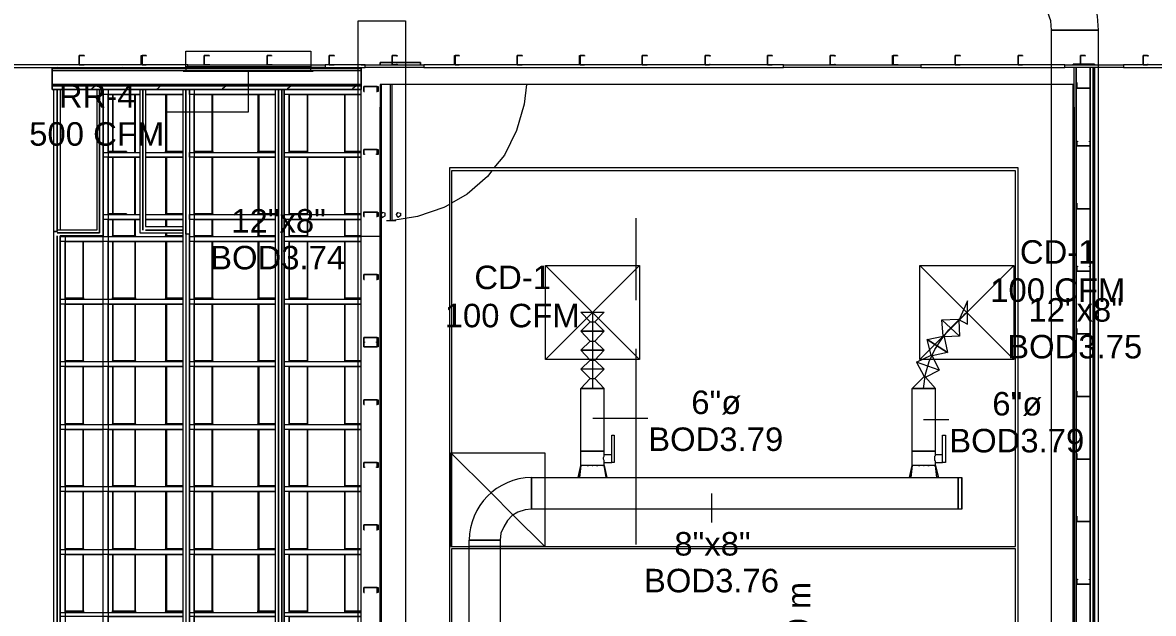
# Model space of a CAD drawing. Header units: metres. Extents: x 98 to 337, y -7 to 53.
# Drawn here: x 140.75 to 148.08, y 20.35 to 24.19 of the extents above; entities that cross this region are included whole.
import ezdxf

# ---------------------------------------------------------------- set-up
doc = ezdxf.new("R2010")
doc.units = ezdxf.units.M
doc.layers.add('HVAC - Ductos', color=5, linetype='Continuous', lineweight=0)
doc.layers.add('PDF_Text', color=7, linetype='Continuous', lineweight=0)
doc.layers.add('PDF_Geometry', color=7, linetype='Continuous', lineweight=0, true_color=0xaaaaaa)
doc.styles.add('PDF Helvetica', font='')
doc.styles.get('PDF Helvetica').set_extended_font_data('Helvetica')

msp = doc.modelspace()

# ---------------------------------------------------------------- linework, layer by layer
at = {"layer": 'HVAC - Ductos', "lineweight": 0}
msp.add_lwpolyline([(147.7183, 24.1365), (147.4159, 24.1365), (147.4113, 24.196), (147.393, 24.251), (147.3655, 24.306), (147.3243, 24.3518), (147.2785, 24.3885), (147.2281, 24.416), (147.1685, 24.4343), (147.109, 24.4389), (147.109, 24.7458, -0.417543)], format="xyb", close=True, dxfattribs=at)
for points in [[(143.2283, 24.196), (143.2283, 18.3773), (142.9213, 18.3773), (142.9213, 24.196)], [(147.7183, 24.1365), (147.7183, 18.5835), (147.4159, 18.5835), (147.4159, 24.1365)], [(141.785, 23.8753), (141.785, 23.8707), (142.6281, 23.8707), (142.6281, 23.8753)], [(144.7448, 22.0014), (144.1354, 22.0014), (144.1354, 22.6108), (144.7448, 22.6108)], [(147.1731, 22.0014), (146.5637, 22.0014), (146.5637, 22.6108), (147.1731, 22.6108)], [(144.3645, 21.8136), (144.3691, 21.8136), (144.3737, 21.8136), (144.3874, 21.8136), (144.4012, 21.8136), (144.4195, 21.8136), (144.4424, 21.8136), (144.4607, 21.8136), (144.4791, 21.8136), (144.4928, 21.8136), (144.5065, 21.8136), (144.5157, 21.8136), (144.5065, 21.8136), (144.4928, 21.8136), (144.4791, 21.8136), (144.4607, 21.8136), (144.4424, 21.8136), (144.4195, 21.8136), (144.4012, 21.8136), (144.3874, 21.8136), (144.3737, 21.8136), (144.3691, 21.8136)], [(144.5157, 21.8136), (144.5111, 21.8136), (144.4928, 21.8136), (144.4699, 21.8136), (144.4424, 21.8136), (144.4103, 21.8136), (144.3874, 21.8136), (144.3691, 21.8136), (144.3645, 21.8136), (144.3691, 21.8136), (144.3874, 21.8136), (144.4103, 21.8136), (144.4424, 21.8136), (144.4699, 21.8136), (144.4928, 21.8136), (144.5111, 21.8136)], [(144.3645, 21.8136), (144.3691, 21.8136), (144.3874, 21.8136), (144.4103, 21.8136), (144.4424, 21.8136), (144.4699, 21.8136), (144.4928, 21.8136), (144.5111, 21.8136), (144.5157, 21.8136), (144.5111, 21.8136), (144.4928, 21.8136), (144.4699, 21.8136), (144.4424, 21.8136), (144.4103, 21.8136), (144.3874, 21.8136), (144.3691, 21.8136)], [(146.5134, 21.8136), (146.5225, 21.8136), (146.5362, 21.8136), (146.55, 21.8136), (146.5683, 21.8136), (146.5866, 21.8136), (146.6095, 21.8136), (146.6279, 21.8136), (146.6417, 21.8136), (146.6554, 21.8136), (146.6599, 21.8136), (146.6645, 21.8136), (146.6599, 21.8136), (146.6554, 21.8136), (146.6417, 21.8136), (146.6279, 21.8136), (146.6095, 21.8136), (146.5866, 21.8136), (146.5683, 21.8136), (146.55, 21.8136), (146.5362, 21.8136), (146.5225, 21.8136)], [(146.6645, 21.8136), (146.6599, 21.8136), (146.6417, 21.8136), (146.6187, 21.8136), (146.5866, 21.8136), (146.5592, 21.8136), (146.5362, 21.8136), (146.5179, 21.8136), (146.5134, 21.8136), (146.5179, 21.8136), (146.5362, 21.8136), (146.5592, 21.8136), (146.5866, 21.8136), (146.6187, 21.8136), (146.6417, 21.8136), (146.6599, 21.8136)], [(146.5134, 21.8136), (146.5179, 21.8136), (146.5362, 21.8136), (146.5592, 21.8136), (146.5866, 21.8136), (146.6187, 21.8136), (146.6417, 21.8136), (146.6599, 21.8136), (146.6645, 21.8136), (146.6599, 21.8136), (146.6417, 21.8136), (146.6187, 21.8136), (146.5866, 21.8136), (146.5592, 21.8136), (146.5362, 21.8136), (146.5179, 21.8136)], [(144.5661, 21.5112), (144.5799, 21.5112), (144.5799, 21.3325), (144.5661, 21.3325)], [(146.7103, 21.5112), (146.7287, 21.5112), (146.7287, 21.3325), (146.7103, 21.3325)], [(144.4745, 21.3142), (144.4699, 21.3142), (144.4653, 21.3142), (144.4699, 21.3142)], [(144.0438, 21.2363), (146.8111, 21.2363), (146.8111, 21.0301), (144.0438, 21.0301)], [(143.8422, 20.8285), (143.8422, 19.8893), (143.6406, 19.8893), (143.6406, 20.8285)]]:
    msp.add_lwpolyline(points, close=True, dxfattribs=at)
for points in [[(142.6281, 23.8753), (142.6143, 23.8753), (142.6143, 23.8983), (141.8034, 23.8983), (141.8034, 23.999), (142.6143, 23.999), (142.6143, 23.8983), (141.8034, 23.8983), (141.8034, 23.8753), (141.7896, 23.8753)], [(144.7448, 22.6108), (144.1354, 22.0014)], [(144.1354, 22.6108), (144.7448, 22.0014)], [(147.1731, 22.6108), (146.5637, 22.0014)], [(146.5637, 22.6108), (147.1731, 22.0014)], [(146.8111, 22.2626), (146.8707, 22.2305), (146.8707, 22.3817), (146.8157, 22.2534), (146.8203, 22.1526), (146.7057, 22.258), (146.8111, 22.2626), (146.8157, 22.2534)], [(144.4241, 22.2443), (144.3645, 22.3084), (144.5157, 22.3084), (144.4561, 22.2443), (144.5157, 22.1847), (144.3645, 22.1847), (144.4241, 22.2443), (144.4561, 22.2443)], [(144.4424, 21.8136), (144.4424, 21.9098), (144.4424, 22.0014), (144.4424, 22.0839), (144.4424, 22.1572), (144.4424, 22.2167), (144.4424, 22.2671), (144.4424, 22.2947), (144.4424, 22.3084)], [(146.5866, 21.8136), (146.6004, 21.9052), (146.6233, 21.9877), (146.6599, 22.0656), (146.7057, 22.1343), (146.7516, 22.1939), (146.7974, 22.2397), (146.8341, 22.2763), (146.857, 22.2992), (146.8707, 22.3084)], [(146.7149, 22.1526), (146.7057, 22.258), (146.8203, 22.1526), (146.7195, 22.148), (146.7424, 22.0472), (146.6095, 22.1297), (146.7149, 22.1526), (146.7195, 22.148)], [(144.4241, 22.1205), (144.3645, 22.1847), (144.5157, 22.1847), (144.4561, 22.1205), (144.5157, 22.061), (144.3645, 22.061), (144.4241, 22.1205), (144.4561, 22.1205)], [(146.6371, 22.0289), (146.6095, 22.1297), (146.7424, 22.0472), (146.6417, 22.0243), (146.6875, 21.9327), (146.5408, 21.9831), (146.6371, 22.0289), (146.6417, 22.0243)], [(144.4241, 21.9968), (144.3645, 22.061), (144.5157, 22.061), (144.4561, 21.9968), (144.5157, 21.9373), (144.3645, 21.9373), (144.4241, 21.9968), (144.4561, 21.9968)], [(144.5157, 21.3142), (144.5157, 21.3325), (144.5661, 21.3325), (144.5661, 21.3371), (144.5661, 21.3416), (144.5661, 21.3462), (144.5661, 21.3508), (144.5661, 21.36), (144.5661, 21.3646), (144.5661, 21.3737), (144.5661, 21.3783), (144.5661, 21.3829), (144.5157, 21.3829), (144.5157, 21.4058), (144.5065, 21.4058), (144.4928, 21.4058), (144.4791, 21.4058), (144.4607, 21.4058), (144.4424, 21.4058), (144.4195, 21.4058), (144.4012, 21.4058), (144.3874, 21.4058), (144.3737, 21.4058), (144.3691, 21.4058), (144.3645, 21.4058), (144.3645, 21.8136), (144.5157, 21.8136), (144.4561, 21.8777), (144.5157, 21.9373), (144.3645, 21.9373), (144.4241, 21.8777)], [(146.6737, 21.2363), (146.6645, 21.3142), (146.6645, 21.3325), (146.7103, 21.3325), (146.7103, 21.3371), (146.7103, 21.3416), (146.7103, 21.3462), (146.7103, 21.3508), (146.7103, 21.36), (146.7103, 21.3646), (146.7103, 21.3737), (146.7103, 21.3783), (146.7103, 21.3829), (146.6645, 21.3829), (146.6645, 21.4058), (146.6599, 21.4058), (146.6554, 21.4058), (146.6417, 21.4058), (146.6279, 21.4058), (146.6095, 21.4058), (146.5866, 21.4058), (146.5683, 21.4058), (146.55, 21.4058), (146.5362, 21.4058), (146.5225, 21.4058), (146.5134, 21.4058), (146.5134, 21.8136), (146.6645, 21.8136), (146.6004, 21.8869), (146.6875, 21.9327), (146.5408, 21.9831), (146.5912, 21.8914)], [(144.5295, 21.2363), (144.5157, 21.3142), (144.5111, 21.3142), (144.5065, 21.3142), (144.4928, 21.3142), (144.4791, 21.3142), (144.4607, 21.3142), (144.4424, 21.3142), (144.4195, 21.3142), (144.4012, 21.3142), (144.3874, 21.3142), (144.3737, 21.3142), (144.3691, 21.3142), (144.3645, 21.3142), (144.3645, 21.4058), (144.3691, 21.4058), (144.3737, 21.4058), (144.3874, 21.4058), (144.4012, 21.4058), (144.4195, 21.4058), (144.4424, 21.4058), (144.4607, 21.4058), (144.4791, 21.4058), (144.4928, 21.4058), (144.5065, 21.4058), (144.5157, 21.4058), (144.5157, 21.8136), (144.3645, 21.8136), (144.4241, 21.8777), (144.4561, 21.8777)], [(146.6554, 21.3142), (146.6599, 21.3142), (146.6645, 21.3142), (146.6599, 21.3142), (146.6554, 21.3142), (146.6417, 21.3142), (146.6279, 21.3142), (146.6095, 21.3142), (146.5866, 21.3142), (146.5683, 21.3142), (146.55, 21.3142), (146.5362, 21.3142), (146.5225, 21.3142), (146.5179, 21.3142), (146.5134, 21.3142), (146.5134, 21.4058), (146.5225, 21.4058), (146.5362, 21.4058), (146.55, 21.4058), (146.5683, 21.4058), (146.5866, 21.4058), (146.6095, 21.4058), (146.6279, 21.4058), (146.6417, 21.4058), (146.6554, 21.4058), (146.6599, 21.4058), (146.6645, 21.4058), (146.6645, 21.8136), (146.5134, 21.8136), (146.5912, 21.8914), (146.6004, 21.8869)], [(144.4424, 21.6211), (144.7998, 21.6211)], [(146.5866, 21.612), (146.7516, 21.612)], [(143.7827, 21.1355), (143.5215, 21.3966), (143.5215, 20.7873), (143.6406, 20.7873)], [(143.5215, 21.3966), (144.1308, 21.3966), (144.1308, 21.2363)], [(144.5157, 21.3325), (144.5157, 21.3371), (144.5157, 21.3416), (144.5157, 21.3462), (144.5111, 21.3554), (144.5111, 21.3646), (144.5157, 21.3737), (144.5157, 21.3783), (144.5157, 21.3829)], [(146.6645, 21.3325), (146.6645, 21.3371), (146.6645, 21.3416), (146.6599, 21.3462), (146.6599, 21.3554), (146.6599, 21.3646), (146.6599, 21.3737), (146.6645, 21.3783), (146.6645, 21.3829)], [(144.3645, 21.3142), (144.3462, 21.2363), (144.3645, 21.3142), (144.3554, 21.2363), (144.3645, 21.2363)], [(144.4057, 21.3142), (144.4103, 21.3142), (144.4149, 21.3142), (144.4103, 21.3142)], [(144.4379, 21.3142), (144.4424, 21.3142)], [(144.5065, 21.3142), (144.5111, 21.3142)], [(144.5341, 21.2363), (144.5157, 21.3142), (144.5341, 21.2363)], [(146.495, 21.2363), (146.5134, 21.3142), (146.495, 21.2363), (146.4996, 21.2363), (146.5042, 21.2363), (146.5134, 21.2363)], [(146.5134, 21.3142), (146.5042, 21.2363)], [(146.5546, 21.3142), (146.5592, 21.3142), (146.5637, 21.3142), (146.5592, 21.3142)], [(146.5866, 21.3142), (146.5912, 21.3142)], [(146.6187, 21.3142), (146.6141, 21.3142), (146.6187, 21.3142), (146.6233, 21.3142)], [(146.6829, 21.2363), (146.6645, 21.3142), (146.6829, 21.2363)], [(144.0438, 21.2363), (144.0438, 21.0301)], [(144.3508, 21.2363), (144.3462, 21.2363), (144.3508, 21.2363)], [(144.3508, 21.2363), (144.3462, 21.2363), (144.3508, 21.2363)], [(144.3691, 21.2363), (144.3874, 21.2363), (144.392, 21.2363), (144.3966, 21.2363), (144.4057, 21.2363), (144.4195, 21.2363), (144.4241, 21.2363), (144.4287, 21.2363), (144.4516, 21.2363), (144.4561, 21.2363), (144.4607, 21.2363), (144.4745, 21.2363), (144.4837, 21.2363), (144.4883, 21.2363), (144.4928, 21.2363), (144.5111, 21.2363)], [(144.5157, 21.2363), (144.5249, 21.2363), (144.5295, 21.2363), (144.5341, 21.2363)], [(146.5179, 21.2363), (146.5362, 21.2363)], [(146.5408, 21.2363), (146.5454, 21.2363), (146.5546, 21.2363), (146.5683, 21.2363), (146.5729, 21.2363), (146.5775, 21.2363), (146.6004, 21.2363), (146.605, 21.2363), (146.6095, 21.2363), (146.6233, 21.2363), (146.6325, 21.2363), (146.6371, 21.2363), (146.6417, 21.2363), (146.6599, 21.2363), (146.6737, 21.2363), (146.6783, 21.2363), (146.6829, 21.2363)], [(146.8341, 21.0301), (146.8111, 21.0301), (146.8111, 21.2363), (146.8341, 21.2363)], [(146.8341, 21.2363), (146.8341, 21.0301), (146.8341, 21.2363)], [(143.9247, 20.9935), (143.7827, 21.1355)], [(144.0438, 21.0301), (144.0026, 21.0255), (143.9567, 21.0118), (143.9201, 20.9889), (143.8881, 20.9568), (143.8651, 20.9156), (143.8468, 20.8743), (143.8422, 20.8285)], [(144.1308, 21.0301), (144.1308, 20.7873), (143.8422, 20.7873)], [(144.1308, 20.7873), (143.9247, 20.9935)], [(143.8422, 20.8285), (143.6406, 20.8285)], [(143.8422, 20.7873), (143.6406, 20.7873)]]:
    msp.add_lwpolyline(points, dxfattribs=at)
msp.add_arc((144.0515, 20.8255), 0.4109, 91.06591, 179.58241, dxfattribs=at)
at = {"layer": 'PDF_Geometry', "lineweight": 0}
for points in [[(139.5079, 23.912), (139.5079, 23.8937), (141.8171, 23.8937), (141.808, 23.8891)], [(142.7059, 23.8937), (141.8171, 23.8937), (141.8171, 23.912), (142.7059, 23.912), (142.7059, 23.8937), (142.9671, 23.8937), (142.9671, 23.912), (143.3474, 23.912), (143.3474, 23.8937), (145.6795, 23.8937), (145.6795, 23.912), (146.5683, 23.912), (146.5683, 23.8937), (147.503, 23.8937), (147.503, 23.912), (147.8833, 23.912), (147.8833, 23.8937), (148.3094, 23.8937)], [(142.9396, 23.912), (143.0634, 23.912), (143.0634, 23.9074)], [(142.9396, 16.6087), (142.9396, 23.8937), (142.9396, 23.8891), (140.9374, 23.8891), (140.9374, 23.8937), (140.9374, 23.7516), (142.9396, 23.7516), (142.9396, 23.8937)], [(140.9741, 23.8937), (140.9603, 23.8891)], [(141.3956, 23.8937), (141.3864, 23.8891)], [(142.2432, 23.8937), (142.2295, 23.8891)], [(142.6647, 23.8937), (142.6555, 23.8891)], [(143.3474, 23.8937), (142.9671, 23.8937)], [(146.5683, 23.8937), (145.6795, 23.8937)], [(147.8833, 23.8937), (147.503, 23.8937)], [(147.5626, 20.2512), (147.5626, 23.7837), (147.5626, 23.8937)], [(147.5763, 16.4805), (147.5763, 23.8937), (147.5763, 20.2375)], [(147.6679, 16.4805), (147.6679, 23.8937), (147.6679, 16.4805)], [(147.6862, 16.4805), (147.6862, 23.8937), (147.6862, 16.4805), (147.6862, 23.8937), (147.6862, 16.4805), (147.6862, 23.8937), (147.6862, 16.4805)], [(141.2169, 23.7745), (141.194, 23.7562), (141.1894, 23.7516)], [(141.6384, 23.7745), (141.6201, 23.7562), (141.6109, 23.7516)], [(142.0645, 23.7745), (142.0416, 23.7562), (142.037, 23.7516)], [(142.486, 23.7745), (142.4631, 23.7562), (142.4586, 23.7516)], [(142.8892, 23.7562), (142.8801, 23.7516)], [(142.9076, 23.7745), (142.8846, 23.7562)], [(147.5626, 20.2512), (147.5626, 23.7837), (143.0634, 23.7837), (143.0634, 20.2512), (143.0634, 23.6371)], [(143.0725, 20.2512), (143.0725, 23.7837)], [(143.1274, 23.7837), (143.1274, 22.8994)], [(143.1412, 22.8994), (143.1412, 23.7837)], [(143.5444, 23.7837), (143.5123, 23.7837)], [(144.0117, 23.7837), (143.998, 23.6554), (143.9476, 23.4859), (143.8697, 23.3255), (143.801, 23.2431)], [(143.9521, 23.7837), (143.9247, 23.7837)], [(144.3645, 23.7837), (144.3325, 23.7837)], [(144.7723, 23.7837), (144.7448, 23.7837)], [(145.1846, 23.7837), (145.1526, 23.7837)], [(145.5924, 23.7837), (145.5649, 23.7837)], [(146.0048, 23.7837), (146.0002, 23.7837), (145.9727, 23.7837)], [(146.4126, 23.7837), (146.3805, 23.7837)], [(146.8249, 23.7837), (146.8203, 23.7837), (146.7928, 23.7837)], [(147.2327, 23.7837), (147.2006, 23.7837)], [(141.2261, 23.7516), (141.2261, 22.8399), (140.9695, 22.8399), (140.9695, 23.7516), (140.9695, 22.8307), (140.9466, 22.8307), (140.9466, 23.7516)], [(141.2994, 23.3439), (141.2994, 23.7196), (141.5056, 23.7196), (141.2673, 23.7196), (141.2673, 23.7516), (141.2673, 22.8032), (141.2444, 22.8032), (140.9878, 22.8032), (140.9878, 14.4645), (144.2821, 14.4645), (144.2821, 14.744), (144.305, 14.744), (145.235, 14.744), (145.235, 14.7257), (144.305, 14.7257), (144.305, 14.4462), (140.9695, 14.4462), (140.9878, 14.4462), (144.305, 14.4462), (144.305, 14.4645), (144.305, 14.7257), (144.3233, 14.7257), (145.2717, 14.7257)], [(140.9878, 23.7516), (140.9878, 22.8399)], [(141.2994, 23.7516), (141.2994, 15.303), (141.2994, 15.4633), (141.785, 15.4633), (140.9878, 15.4633), (140.9878, 15.4909), (141.785, 15.4909)], [(141.2994, 15.303), (141.643, 15.303), (141.2994, 15.303), (141.2673, 15.303), (141.2673, 23.7516), (141.5056, 23.7516), (141.5056, 22.8215), (141.5239, 22.8215), (141.785, 22.8215), (141.785, 22.8399), (141.5422, 22.8399), (141.785, 22.8399)], [(141.3268, 23.7196), (141.3268, 23.3485), (141.3268, 23.3439)], [(141.3314, 23.3439), (141.3314, 23.3485), (141.3314, 23.7196)], [(141.4734, 23.3439), (141.4734, 23.7196)], [(141.478, 23.3439), (141.478, 23.7196)], [(145.235, 15.2846), (145.235, 15.2663), (141.785, 15.2663), (141.785, 15.2846), (141.785, 23.7516), (141.5422, 23.7516), (141.5422, 22.8627), (141.785, 22.8627)], [(141.6705, 23.7196), (141.6705, 23.3439), (141.6705, 23.3485), (141.6751, 23.3485), (141.6751, 23.3439)], [(141.6797, 23.3439), (141.6797, 23.3485), (141.6797, 23.7196), (141.6751, 23.7196)], [(141.8584, 23.3439), (141.8584, 23.7196), (142.3852, 23.7196), (141.8263, 23.7196), (141.8263, 23.7516), (141.8263, 15.303), (141.8263, 22.8124), (141.8034, 22.8124), (141.8034, 23.7516), (141.8034, 15.2846), (145.235, 15.2846), (145.235, 15.303), (145.203, 15.303), (145.203, 15.8665)], [(142.3852, 15.8848), (142.3852, 23.7516), (141.8263, 23.7516), (141.8263, 22.8124), (141.8034, 22.8124), (141.8034, 15.303)], [(141.8584, 23.7516), (141.8584, 15.303)], [(141.9775, 23.3439), (141.9775, 23.3485), (141.9775, 23.3439), (141.9775, 23.7196), (141.9729, 23.7196), (141.9729, 23.3485), (141.9729, 23.3439)], [(142.2707, 23.7196), (142.2707, 23.3439)], [(142.2799, 23.3439), (142.2799, 23.3485), (142.2799, 23.7196), (142.2753, 23.7196)], [(142.4036, 15.9032), (142.4036, 23.7516), (142.4036, 15.8848)], [(142.4265, 15.9169), (142.4265, 23.7516), (142.4265, 15.9032)], [(142.4723, 23.7196), (142.4723, 23.3439), (142.4723, 23.7196), (142.935, 23.7196), (142.4402, 23.7196), (142.4402, 23.7516), (142.4402, 15.9169), (142.4723, 15.9169), (142.4723, 16.43), (142.4723, 15.949), (142.8617, 15.949), (142.4402, 15.949), (142.4402, 15.9169), (142.4402, 23.7516), (142.935, 23.7516)], [(142.5914, 23.7196), (142.5914, 23.3439), (142.5914, 23.3485), (142.4723, 23.3485), (142.5914, 23.3485), (142.5914, 23.3439), (142.5914, 23.7196), (142.5868, 23.7196)], [(141.2994, 22.9407), (141.2994, 23.3118), (141.5056, 23.3118), (141.2673, 23.3118), (141.2673, 23.3439), (141.5056, 23.3439)], [(141.2994, 23.3485), (141.4139, 23.3485), (141.2994, 23.3485)], [(141.5422, 23.3439), (141.785, 23.3439)], [(141.785, 23.3485), (141.6751, 23.3485), (141.785, 23.3485)], [(141.8584, 22.9407), (141.8584, 23.3118), (142.3852, 23.3118), (141.8263, 23.3118), (141.8263, 23.3439), (142.3852, 23.3439)], [(141.8584, 23.3485), (141.9775, 23.3485), (141.8584, 23.3485)], [(142.4723, 23.3118), (142.4723, 22.9407), (142.4723, 23.3118), (142.935, 23.3118), (142.4402, 23.3118), (142.4402, 23.3439), (142.935, 23.3439)], [(142.935, 23.3485), (142.8388, 23.3485), (142.935, 23.3485)], [(141.3268, 23.3118), (141.3268, 22.9452), (141.3268, 22.9407)], [(141.3314, 22.9407), (141.3314, 22.9452), (141.3314, 23.3118)], [(141.4734, 22.9407), (141.4734, 23.3118)], [(141.478, 22.9407), (141.478, 23.3118)], [(141.6705, 23.3118), (141.6705, 22.9407), (141.6751, 22.9452), (141.6751, 22.9407)], [(141.6797, 22.9407), (141.6797, 22.9452), (141.6797, 23.3118), (141.6751, 23.3118)], [(141.9775, 22.9407), (141.9775, 23.3118), (141.9729, 23.3118), (141.9729, 22.9452), (141.9729, 22.9407)], [(142.2707, 23.3118), (142.2707, 22.9407)], [(142.2799, 22.9407), (142.2799, 22.9452), (142.2799, 23.3118), (142.2753, 23.3118)], [(142.5914, 23.3118), (142.5914, 22.9407), (142.5914, 22.9452), (142.4723, 22.9452), (142.5914, 22.9452), (142.5914, 22.9407), (142.5914, 23.3118), (142.5868, 23.3118)], [(147.2006, 20.2512), (147.2006, 23.2247), (147.2006, 23.2431), (143.5261, 23.2431), (143.5123, 23.2431), (143.5123, 20.2512)], [(143.7872, 23.2247), (143.7597, 23.1881), (143.6269, 23.0736), (143.5261, 23.014)], [(143.5123, 23.0048), (143.4757, 22.9865), (143.3061, 22.9269), (143.132, 22.8994)], [(141.2994, 22.7987), (141.2994, 22.9086), (141.5056, 22.9086), (141.2673, 22.9086), (141.2673, 22.9407), (141.5056, 22.9407)], [(141.2994, 22.9452), (141.4139, 22.9452), (141.2994, 22.9452)], [(141.3268, 22.9086), (141.3268, 22.7987)], [(141.3314, 22.7987), (141.3314, 22.8032), (141.3314, 22.9086)], [(141.4734, 22.7987), (141.4734, 22.8032), (141.4734, 22.9086)], [(141.478, 22.7987), (141.478, 22.9086)], [(141.5422, 22.9407), (141.785, 22.9407)], [(141.6705, 22.9086), (141.6705, 22.8627)], [(141.785, 22.9452), (141.6751, 22.9452), (141.785, 22.9452)], [(141.6797, 22.8627), (141.6797, 22.9086), (141.6751, 22.9086)], [(141.8584, 22.7987), (141.8584, 22.9086), (142.3852, 22.9086), (141.8263, 22.9086), (141.8263, 22.9407), (142.3852, 22.9407)], [(141.8584, 22.9452), (141.9775, 22.9452), (141.8584, 22.9452)], [(141.9775, 22.7987), (141.9775, 22.9086), (141.9729, 22.9086), (141.9729, 22.8032), (141.9729, 22.7987)], [(142.2707, 22.9086), (142.2707, 22.7987)], [(142.2799, 22.7987), (142.2799, 22.8032), (142.2799, 22.9086), (142.2753, 22.9086)], [(142.4723, 22.9086), (142.4723, 22.7987), (142.4723, 22.9086), (142.935, 22.9086), (142.4402, 22.9086), (142.4402, 22.9407), (142.935, 22.9407)], [(142.5914, 22.9086), (142.5914, 22.7987), (142.5914, 22.9086), (142.5868, 22.9086)], [(142.935, 22.9452), (142.8388, 22.9452), (142.935, 22.9452)], [(143.1641, 22.8994), (143.1046, 22.8994)], [(144.3233, 14.4645), (145.235, 14.4645), (145.235, 14.4462), (144.3233, 14.4462), (144.3233, 14.4279), (140.9466, 14.4279), (140.9466, 14.4462), (140.9466, 22.8307), (140.9695, 22.8307), (140.9695, 22.8399)], [(141.0199, 22.8032), (141.0199, 14.4691), (140.9878, 14.4691), (140.9878, 22.8032)], [(141.139, 22.8032), (141.139, 22.7987), (141.139, 22.8032), (141.0199, 22.8032), (141.0199, 22.7987)], [(141.6705, 22.8215), (141.6705, 22.7987), (141.6705, 22.8032), (141.6751, 22.8032), (141.6751, 22.7987)], [(141.785, 22.8032), (141.6751, 22.8032), (141.785, 22.8032)], [(141.6797, 22.7987), (141.6797, 22.8032), (141.6797, 22.8215)], [(141.8584, 22.8032), (141.9775, 22.8032), (141.8584, 22.8032)], [(142.3852, 22.8032), (142.2753, 22.8032), (142.3852, 22.8032)], [(142.935, 22.8032), (142.8388, 22.8032), (142.935, 22.8032)], [(141.2994, 22.3909), (141.2994, 22.7665), (141.785, 22.7665), (140.9878, 22.7665), (140.9878, 22.7987), (141.785, 22.7987)], [(141.0199, 22.3909), (141.0199, 22.7665), (141.2673, 22.7665)], [(141.139, 22.3909), (141.139, 22.3954), (141.139, 22.3909), (141.139, 22.7665), (141.1344, 22.7665), (141.1344, 22.4)], [(141.3314, 22.4), (141.3314, 22.7665), (141.3268, 22.7665), (141.3268, 22.3909), (141.3268, 22.3954), (141.3268, 22.3909)], [(141.478, 22.3909), (141.478, 22.3954), (141.478, 22.3909), (141.478, 22.7665), (141.4734, 22.7665), (141.4734, 22.4)], [(141.6705, 22.7665), (141.6705, 22.3909), (141.6705, 22.3954), (141.6751, 22.3954), (141.6751, 22.4), (141.785, 22.4)], [(141.6797, 22.4), (141.6797, 22.7665), (141.6751, 22.7665)], [(141.8584, 22.3909), (141.8584, 22.7665), (142.3852, 22.7665), (141.8263, 22.7665), (141.8263, 22.7987), (142.3852, 22.7987)], [(141.9775, 22.3909), (141.9775, 22.3954), (141.9775, 22.3909), (141.9775, 22.7665), (141.9729, 22.7665), (141.9729, 22.4)], [(142.2707, 22.7665), (142.2707, 22.3909)], [(142.2799, 22.4), (142.2799, 22.7665), (142.2753, 22.7665)], [(142.4723, 22.7665), (142.4723, 22.3909), (142.4723, 22.7665), (142.935, 22.7665), (142.4402, 22.7665), (142.4402, 22.7987), (142.935, 22.7987)], [(142.4723, 22.4), (142.5914, 22.4), (142.5914, 22.3954), (142.5914, 22.3909), (142.5914, 22.7665), (142.5868, 22.7665)], [(142.5914, 22.7665), (142.5914, 22.3909), (142.5914, 22.3954), (142.4723, 22.3954)], [(144.7219, 22.707), (144.7219, 22.3863)], [(141.2994, 21.9877), (141.2994, 22.3588), (141.785, 22.3588), (140.9878, 22.3588), (140.9878, 22.3909), (141.785, 22.3909)], [(141.0199, 22.4), (141.139, 22.4), (141.139, 22.3954), (141.0199, 22.3954)], [(141.1344, 22.3909), (141.1344, 22.3954)], [(141.3314, 22.3909), (141.3314, 22.3954)], [(141.4734, 22.3909), (141.4734, 22.3954)], [(141.785, 22.3954), (141.6751, 22.3954), (141.6751, 22.3909)], [(141.6797, 22.3909), (141.6797, 22.3954)], [(141.8584, 21.9877), (141.8584, 22.3588), (142.3852, 22.3588), (141.8263, 22.3588), (141.8263, 22.3909), (142.3852, 22.3909)], [(141.8584, 22.4), (141.9775, 22.4), (141.9775, 22.3954), (141.8584, 22.3954)], [(141.9729, 22.3909), (141.9729, 22.3954)], [(142.3852, 22.3954), (142.2753, 22.3954), (142.2707, 22.3954), (142.2753, 22.4), (142.3852, 22.4)], [(142.2799, 22.3909), (142.2799, 22.3954)], [(142.4723, 22.3588), (142.4723, 21.9877), (142.4723, 22.3588), (142.935, 22.3588), (142.4402, 22.3588), (142.4402, 22.3909), (142.935, 22.3909)], [(142.935, 22.3954), (142.8388, 22.3954), (142.8343, 22.3954), (142.8388, 22.4), (142.935, 22.4)], [(141.0199, 21.9877), (141.0199, 22.3588), (141.2673, 22.3588)], [(141.139, 21.9877), (141.139, 21.9922), (141.139, 21.9877), (141.139, 22.3588), (141.1344, 22.3588), (141.1344, 21.9922), (141.1344, 21.9877)], [(141.3314, 21.9877), (141.3314, 21.9922), (141.3314, 22.3588), (141.3268, 22.3588), (141.3268, 21.9877), (141.3268, 21.9922), (141.478, 21.9922), (141.478, 21.9877), (141.478, 21.9922), (141.3268, 21.9922), (141.3268, 21.9877)], [(141.478, 21.9877), (141.478, 22.3588), (141.4734, 22.3588), (141.4734, 21.9922), (141.4734, 21.9877)], [(141.6705, 22.3588), (141.6705, 21.9877), (141.6705, 21.9922), (141.6751, 21.9922), (141.6751, 21.9877)], [(141.6797, 21.9877), (141.6797, 21.9922), (141.6797, 22.3588), (141.6751, 22.3588)], [(141.9775, 21.9877), (141.9775, 21.9922), (141.9775, 21.9877), (141.9775, 22.3588), (141.9729, 22.3588), (141.9729, 21.9922), (141.9729, 21.9877)], [(142.2707, 22.3588), (142.2707, 21.9877)], [(142.2799, 21.9877), (142.2799, 21.9922), (142.2799, 22.3588), (142.2753, 22.3588)], [(142.5914, 22.3588), (142.5914, 21.9877), (142.5914, 21.9922), (142.4723, 21.9922), (142.5914, 21.9922), (142.5914, 21.9877), (142.5914, 22.3588), (142.5868, 22.3588)], [(144.7219, 22.0702), (144.7219, 20.801)], [(141.2994, 21.5799), (141.2994, 21.9556), (141.785, 21.9556), (140.9878, 21.9556), (140.9878, 21.9877), (141.785, 21.9877)], [(141.0199, 21.9922), (141.139, 21.9922), (141.0199, 21.9922)], [(141.0199, 21.5799), (141.0199, 21.9556), (141.2673, 21.9556)], [(141.139, 21.5799), (141.139, 21.5845), (141.139, 21.5799), (141.139, 21.9556), (141.1344, 21.9556), (141.1344, 21.5845), (141.1344, 21.5799)], [(141.3314, 21.5799), (141.3314, 21.5845), (141.3314, 21.9556), (141.3268, 21.9556), (141.3268, 21.5799), (141.3268, 21.5845), (141.478, 21.5845), (141.478, 21.5799), (141.478, 21.5845), (141.3268, 21.5845), (141.3268, 21.5799)], [(141.478, 21.5799), (141.478, 21.9556), (141.4734, 21.9556), (141.4734, 21.5845), (141.4734, 21.5799)], [(141.6705, 21.9556), (141.6705, 21.5799), (141.6705, 21.5845), (141.6751, 21.5845), (141.6751, 21.5799)], [(141.785, 21.9922), (141.6751, 21.9922), (141.785, 21.9922)], [(141.6797, 21.5799), (141.6797, 21.5845), (141.6797, 21.9556), (141.6751, 21.9556)], [(141.8584, 21.5799), (141.8584, 21.9556), (142.3852, 21.9556), (141.8263, 21.9556), (141.8263, 21.9877), (142.3852, 21.9877)], [(141.8584, 21.9922), (141.9775, 21.9922), (141.8584, 21.9922)], [(141.9775, 21.5799), (141.9775, 21.5845), (141.9775, 21.5799), (141.9775, 21.9556), (141.9729, 21.9556), (141.9729, 21.5845), (141.9729, 21.5799)], [(142.2707, 21.9556), (142.2707, 21.5799)], [(142.3852, 21.9922), (142.2753, 21.9922), (142.3852, 21.9922)], [(142.2799, 21.5799), (142.2799, 21.5845), (142.2799, 21.9556), (142.2753, 21.9556)], [(142.4723, 21.9556), (142.4723, 21.5799), (142.4723, 21.9556), (142.935, 21.9556), (142.4402, 21.9556), (142.4402, 21.9877), (142.935, 21.9877)], [(142.5914, 21.9556), (142.5914, 21.5799), (142.5914, 21.5845), (142.4723, 21.5845), (142.5914, 21.5845), (142.5914, 21.5799), (142.5914, 21.9556), (142.5868, 21.9556)], [(142.935, 21.9922), (142.8388, 21.9922), (142.935, 21.9922)], [(141.2994, 21.1767), (141.2994, 21.5478), (141.785, 21.5478), (140.9878, 21.5478), (140.9878, 21.5799), (141.785, 21.5799)], [(141.0199, 21.5845), (141.139, 21.5845), (141.0199, 21.5845)], [(141.785, 21.5845), (141.6751, 21.5845), (141.785, 21.5845)], [(141.8584, 21.1767), (141.8584, 21.5478), (142.3852, 21.5478), (141.8263, 21.5478), (141.8263, 21.5799), (142.3852, 21.5799)], [(141.8584, 21.5845), (141.9775, 21.5845), (141.8584, 21.5845)], [(142.3852, 21.5845), (142.2753, 21.5845), (142.3852, 21.5845)], [(142.4723, 21.5478), (142.4723, 21.1767), (142.4723, 21.5478), (142.935, 21.5478), (142.4402, 21.5478), (142.4402, 21.5799), (142.935, 21.5799)], [(142.935, 21.5845), (142.8388, 21.5845), (142.935, 21.5845)], [(141.0199, 21.1767), (141.0199, 21.5478), (141.2673, 21.5478)], [(141.139, 21.1767), (141.139, 21.5478), (141.1344, 21.5478), (141.1344, 21.1813), (141.1344, 21.1767)], [(141.3314, 21.1767), (141.3314, 21.1813), (141.3314, 21.5478), (141.3268, 21.5478), (141.3268, 21.1767), (141.3268, 21.1813), (141.3268, 21.1767)], [(141.478, 21.1767), (141.478, 21.1813), (141.3268, 21.1813), (141.478, 21.1813), (141.478, 21.1767), (141.478, 21.5478), (141.4734, 21.5478), (141.4734, 21.1813), (141.4734, 21.1767)], [(141.6705, 21.5478), (141.6705, 21.1767), (141.6751, 21.1813), (141.6751, 21.1767)], [(141.6797, 21.1767), (141.6797, 21.1813), (141.6797, 21.5478), (141.6751, 21.5478)], [(141.9775, 21.1767), (141.9775, 21.5478), (141.9729, 21.5478), (141.9729, 21.1813), (141.9729, 21.1767)], [(142.2707, 21.5478), (142.2707, 21.1767)], [(142.2799, 21.1767), (142.2799, 21.1813), (142.2799, 21.5478), (142.2753, 21.5478)], [(142.5914, 21.5478), (142.5914, 21.1767), (142.5914, 21.1813), (142.4723, 21.1813), (142.5914, 21.1813), (142.5914, 21.1767), (142.5914, 21.5478), (142.5868, 21.5478)], [(141.2994, 20.769), (141.2994, 21.1447), (141.785, 21.1447), (140.9878, 21.1447), (140.9878, 21.1767), (141.785, 21.1767)], [(141.0199, 21.1813), (141.139, 21.1813), (141.0199, 21.1813)], [(141.0199, 20.769), (141.0199, 21.1447), (141.2673, 21.1447)], [(141.139, 20.769), (141.139, 20.7735), (141.139, 20.769), (141.139, 21.1447), (141.1344, 21.1447), (141.1344, 20.7735), (141.1344, 20.769)], [(141.3314, 20.769), (141.3314, 20.7735), (141.3314, 21.1447), (141.3268, 21.1447), (141.3268, 20.769), (141.3268, 20.7735), (141.478, 20.7735), (141.478, 20.769), (141.478, 20.7735), (141.3268, 20.7735), (141.3268, 20.769)], [(141.478, 20.769), (141.478, 21.1447), (141.4734, 21.1447), (141.4734, 20.7735), (141.4734, 20.769)], [(141.6705, 21.1447), (141.6705, 20.769), (141.6705, 20.7735), (141.6751, 20.7735), (141.6751, 20.769)], [(141.785, 21.1813), (141.6751, 21.1813), (141.785, 21.1813)], [(141.6797, 20.769), (141.6797, 20.7735), (141.6797, 21.1447), (141.6751, 21.1447)], [(141.8584, 20.769), (141.8584, 21.1447), (142.3852, 21.1447), (141.8263, 21.1447), (141.8263, 21.1767), (142.3852, 21.1767)], [(141.8584, 21.1813), (141.9775, 21.1813), (141.8584, 21.1813)], [(141.9775, 20.769), (141.9775, 20.7735), (141.9775, 20.769), (141.9775, 21.1447), (141.9729, 21.1447), (141.9729, 20.7735), (141.9729, 20.769)], [(142.2707, 21.1447), (142.2707, 20.769)], [(142.3852, 21.1813), (142.2753, 21.1813), (142.3852, 21.1813)], [(142.2799, 20.769), (142.2799, 20.7735), (142.2799, 21.1447), (142.2753, 21.1447)], [(142.4723, 21.1447), (142.4723, 20.769), (142.4723, 21.1447), (142.935, 21.1447), (142.4402, 21.1447), (142.4402, 21.1767), (142.935, 21.1767)], [(142.5914, 21.1447), (142.5914, 20.769), (142.5914, 20.7735), (142.4723, 20.7735), (142.5914, 20.7735), (142.5914, 20.769), (142.5914, 21.1447), (142.5868, 21.1447)], [(142.935, 21.1813), (142.8388, 21.1813), (142.935, 21.1813)], [(141.2994, 20.3612), (141.2994, 20.7369), (141.785, 20.7369), (140.9878, 20.7369), (140.9878, 20.769), (141.785, 20.769)], [(141.0199, 20.7735), (141.139, 20.7735), (141.0199, 20.7735)], [(141.785, 20.7735), (141.6751, 20.7735), (141.785, 20.7735)], [(141.8584, 20.3612), (141.8584, 20.7369), (142.3852, 20.7369), (141.8263, 20.7369), (141.8263, 20.769), (142.3852, 20.769)], [(141.8584, 20.7735), (141.9775, 20.7735), (141.8584, 20.7735)], [(142.3852, 20.7735), (142.2753, 20.7735), (142.3852, 20.7735)], [(142.4723, 20.7369), (142.4723, 20.3612), (142.4723, 20.7369), (142.935, 20.7369), (142.4402, 20.7369), (142.4402, 20.769), (142.935, 20.769)], [(142.935, 20.7735), (142.8388, 20.7735), (142.935, 20.7735)], [(147.1823, 20.2512), (147.1823, 20.7735), (143.5261, 20.7735), (143.5261, 20.2512)], [(141.0199, 20.3612), (141.0199, 20.7369), (141.2673, 20.7369)], [(141.139, 20.3612), (141.139, 20.3658), (141.139, 20.3612), (141.139, 20.7369), (141.1344, 20.7369), (141.1344, 20.3703)], [(141.3314, 20.3703), (141.3314, 20.7369), (141.3268, 20.7369), (141.3268, 20.3612), (141.3268, 20.3658), (141.3268, 20.3612)], [(141.478, 20.3612), (141.478, 20.3658), (141.478, 20.3612), (141.478, 20.7369), (141.4734, 20.7369), (141.4734, 20.3703)], [(141.6705, 20.7369), (141.6705, 20.3612), (141.6705, 20.3658), (141.6751, 20.3658), (141.6751, 20.3703), (141.785, 20.3703)], [(141.6797, 20.3703), (141.6797, 20.7369), (141.6751, 20.7369)], [(141.9775, 20.3612), (141.9775, 20.3658), (141.9775, 20.3612), (141.9775, 20.7369), (141.9729, 20.7369), (141.9729, 20.3703)], [(142.2707, 20.7369), (142.2707, 20.3612)], [(142.2799, 20.3703), (142.2799, 20.7369), (142.2753, 20.7369)], [(142.4723, 20.3703), (142.5914, 20.3703), (142.5914, 20.3658), (142.5914, 20.3612), (142.5914, 20.7369), (142.5868, 20.7369)], [(142.5914, 20.7369), (142.5914, 20.3612), (142.5914, 20.3658), (142.4723, 20.3658)], [(141.2994, 19.958), (141.2994, 20.3337), (141.785, 20.3337), (140.9878, 20.3337), (140.9878, 20.3612), (141.785, 20.3612)], [(141.0199, 20.3703), (141.139, 20.3703), (141.139, 20.3658), (141.0199, 20.3658)], [(141.1344, 20.3612), (141.1344, 20.3658)], [(141.3314, 20.3612), (141.3314, 20.3658)], [(141.4734, 20.3612), (141.4734, 20.3658)], [(141.785, 20.3658), (141.6751, 20.3658), (141.6751, 20.3612)], [(141.6797, 20.3612), (141.6797, 20.3658)], [(141.8584, 19.958), (141.8584, 20.3337), (142.3852, 20.3337), (141.8263, 20.3337), (141.8263, 20.3612), (142.3852, 20.3612)], [(141.8584, 20.3703), (141.9775, 20.3703), (141.9775, 20.3658), (141.8584, 20.3658)], [(141.9729, 20.3612), (141.9729, 20.3658)], [(142.3852, 20.3658), (142.2753, 20.3658), (142.2707, 20.3658), (142.2707, 20.3703), (142.2753, 20.3703), (142.3852, 20.3703)], [(142.2799, 20.3612), (142.2799, 20.3658)], [(142.4723, 20.3337), (142.4723, 19.958), (142.4723, 20.3337), (142.935, 20.3337), (142.4402, 20.3337), (142.4402, 20.3612), (142.935, 20.3612)], [(142.935, 20.3658), (142.8388, 20.3658), (142.8343, 20.3658), (142.8343, 20.3703), (142.8388, 20.3703), (142.935, 20.3703)]]:
    msp.add_lwpolyline(points, dxfattribs=at)
for points in [[(141.8171, 23.912), (139.5079, 23.912), (139.5079, 23.8937), (141.8171, 23.8937)], [(141.1115, 23.912), (141.1115, 23.9715), (141.1436, 23.9715), (141.1436, 23.9669), (141.1436, 23.9715), (141.1115, 23.9715), (141.1115, 23.912), (141.1436, 23.912)], [(141.1436, 23.9165), (141.1436, 23.912)], [(141.5193, 23.912), (141.5147, 23.912), (141.5147, 23.9715), (141.5193, 23.9715), (141.5468, 23.9715), (141.5468, 23.9669), (141.5468, 23.9715), (141.5193, 23.9715), (141.5193, 23.912), (141.5468, 23.912)], [(141.5468, 23.9165), (141.5468, 23.912)], [(141.9225, 23.912), (141.9225, 23.9715), (141.9546, 23.9715), (141.9546, 23.9669), (141.9546, 23.9715), (141.9225, 23.9715), (141.9225, 23.912), (141.9546, 23.912)], [(141.9546, 23.9165), (141.9546, 23.912)], [(142.3303, 23.912), (142.3303, 23.9715), (142.3578, 23.9715), (142.3578, 23.9669), (142.3578, 23.9715), (142.3303, 23.9715), (142.3303, 23.912), (142.3578, 23.912)], [(142.3578, 23.9165), (142.3578, 23.912)], [(142.9671, 23.912), (142.7059, 23.912), (142.7059, 23.8937), (142.9671, 23.8937)], [(142.738, 23.912), (142.7335, 23.912), (142.7335, 23.9715), (142.738, 23.9715), (142.7655, 23.9715), (142.7655, 23.9669), (142.7655, 23.9715), (142.738, 23.9715), (142.7335, 23.9715), (142.7335, 23.912), (142.738, 23.912), (142.7655, 23.912)], [(142.7655, 23.9165), (142.7655, 23.912)], [(143.0634, 23.912), (143.0634, 23.9257), (143.1412, 23.9257), (143.3245, 23.9257), (143.3245, 23.912), (143.3245, 23.9257), (143.1412, 23.9257), (143.0634, 23.9257)], [(143.1412, 23.912), (143.1412, 23.9715), (143.1733, 23.9715), (143.1733, 23.9669), (143.1687, 23.9669), (143.1687, 23.9715), (143.1412, 23.9715), (143.1412, 23.912), (143.1687, 23.912), (143.1687, 23.9165), (143.1733, 23.9165), (143.1733, 23.912)], [(145.6795, 23.912), (143.3474, 23.912), (143.3474, 23.8937), (145.6795, 23.8937)], [(143.549, 23.912), (143.5444, 23.912), (143.5444, 23.9715), (143.549, 23.9715), (143.5765, 23.9715), (143.5765, 23.9669), (143.5765, 23.9715), (143.549, 23.9715), (143.549, 23.912), (143.5765, 23.912)], [(143.5765, 23.9165), (143.5765, 23.912)], [(143.9521, 23.912), (143.9521, 23.9715), (143.9843, 23.9715), (143.9843, 23.9669), (143.9843, 23.9715), (143.9521, 23.9715), (143.9521, 23.912), (143.9843, 23.912)], [(143.9843, 23.9165), (143.9843, 23.912)], [(144.3599, 23.912), (144.3554, 23.912), (144.3554, 23.9715), (144.3599, 23.9715), (144.3874, 23.9715), (144.3874, 23.9669), (144.3874, 23.9715), (144.3599, 23.9715), (144.3599, 23.912), (144.3874, 23.912)], [(144.3874, 23.9165), (144.3874, 23.912)], [(144.7632, 23.912), (144.7632, 23.9715), (144.7952, 23.9715), (144.7952, 23.9669), (144.7952, 23.9715), (144.7632, 23.9715), (144.7632, 23.912), (144.7952, 23.912)], [(144.7952, 23.9165), (144.7952, 23.912)], [(145.1709, 23.912), (145.1709, 23.9715), (145.203, 23.9715), (145.203, 23.9669), (145.1984, 23.9669), (145.1984, 23.9715), (145.1709, 23.9715), (145.1709, 23.912), (145.1984, 23.912), (145.1984, 23.9165), (145.203, 23.9165), (145.203, 23.912)], [(145.5787, 23.912), (145.5741, 23.912), (145.5741, 23.9715), (145.5787, 23.9715), (145.6061, 23.9715), (145.6061, 23.9669), (145.6061, 23.9715), (145.5787, 23.9715), (145.5741, 23.9715), (145.5741, 23.912), (145.5787, 23.912), (145.6061, 23.912)], [(145.6061, 23.9165), (145.6061, 23.912)], [(145.9819, 23.912), (145.9819, 23.9715), (146.0139, 23.9715), (146.0139, 23.9669), (146.0094, 23.9669), (146.0094, 23.9715), (145.9819, 23.9715), (145.9819, 23.912), (146.0094, 23.912), (146.0094, 23.9165), (146.0139, 23.9165), (146.0139, 23.912)], [(146.3896, 23.912), (146.385, 23.912), (146.385, 23.9715), (146.3896, 23.9715), (146.4171, 23.9715), (146.4171, 23.9669), (146.4171, 23.9715), (146.3896, 23.9715), (146.3896, 23.912), (146.4171, 23.912)], [(146.4171, 23.9165), (146.4171, 23.912)], [(147.503, 23.912), (146.5683, 23.912), (146.5683, 23.8937), (147.503, 23.8937)], [(146.7928, 23.912), (146.7928, 23.9715), (146.8249, 23.9715), (146.8249, 23.9669), (146.8249, 23.9715), (146.7928, 23.9715), (146.7928, 23.912), (146.8249, 23.912)], [(146.8249, 23.9165), (146.8249, 23.912)], [(147.2006, 23.912), (147.2006, 23.9715), (147.2281, 23.9715), (147.2281, 23.9669), (147.2281, 23.9715), (147.2006, 23.9715), (147.2006, 23.912), (147.2281, 23.912)], [(147.2281, 23.9165), (147.2281, 23.912)], [(147.558, 23.912), (147.558, 23.9165), (147.6038, 23.9165), (147.6954, 23.9165), (147.6954, 23.912), (147.6954, 23.9165), (147.6038, 23.9165), (147.558, 23.9165)], [(147.6084, 23.912), (147.6038, 23.912), (147.6038, 23.9715), (147.6084, 23.9715), (147.6358, 23.9715), (147.6358, 23.9669), (147.6358, 23.9715), (147.6084, 23.9715), (147.6038, 23.9715), (147.6038, 23.912), (147.6084, 23.912), (147.6358, 23.912)], [(147.6358, 23.9165), (147.6358, 23.912)], [(148.3094, 23.912), (147.8833, 23.912), (147.8833, 23.8937), (148.3094, 23.8937)], [(148.0116, 23.912), (148.0116, 23.9715), (148.0436, 23.9715), (148.0436, 23.9669), (148.039, 23.9669), (148.039, 23.9715), (148.0116, 23.9715), (148.0116, 23.912), (148.039, 23.912), (148.039, 23.9165), (148.0436, 23.9165), (148.0436, 23.912)], [(142.9396, 23.8753), (140.9374, 23.8753), (140.9374, 23.8891), (142.9396, 23.8891)], [(142.9396, 23.7837), (140.9374, 23.7837), (140.9374, 23.8753), (142.9396, 23.8753)], [(147.6954, 16.4759), (147.5626, 16.4759), (147.6954, 16.4759), (147.6954, 23.8937)], [(142.9396, 23.7745), (140.9374, 23.7745), (140.9374, 23.7837), (142.9396, 23.7837)], [(142.9396, 23.7745), (142.9396, 23.7516), (140.9374, 23.7516), (140.9374, 23.7745)], [(143.0404, 23.7379), (143.045, 23.7379), (143.045, 23.7654), (143.045, 23.77), (142.958, 23.77), (142.958, 23.7654), (142.958, 23.7379), (142.9625, 23.7379), (142.958, 23.7379), (142.958, 23.7654), (142.958, 23.77), (143.045, 23.77), (143.0496, 23.77), (143.0496, 23.7654), (143.0496, 23.7379)], [(147.558, 23.7837), (147.558, 20.2512)], [(147.5854, 23.7929), (147.5809, 23.7929), (147.5809, 23.7654), (147.5809, 23.7608), (147.6679, 23.7608), (147.6679, 23.7654), (147.6679, 23.7929), (147.6634, 23.7929), (147.6679, 23.7929), (147.6679, 23.7654), (147.6679, 23.7608), (147.5809, 23.7608), (147.5763, 23.7608), (147.5763, 23.7654), (147.5763, 23.7929)], [(141.2444, 22.8215), (141.2444, 23.7516), (141.2444, 22.8399), (141.2444, 22.8215), (140.9695, 22.8215)], [(141.5239, 22.8399), (141.5239, 23.7516)], [(141.785, 23.7196), (141.5422, 23.7196)], [(142.8343, 23.7196), (142.8343, 23.3439)], [(147.5626, 20.2787), (147.5626, 23.6371)], [(147.5854, 23.4171), (147.5854, 23.4125), (147.5809, 23.4125), (147.5809, 23.3851), (147.6679, 23.3851), (147.6679, 23.4125), (147.6634, 23.4125), (147.6634, 23.4171), (147.6679, 23.4171), (147.6679, 23.3851), (147.5809, 23.3851), (147.5809, 23.4171)], [(141.4139, 23.3485), (141.4185, 23.3485)], [(141.4185, 23.3439), (141.4185, 23.3485)], [(142.2753, 23.3485), (142.2707, 23.3485), (142.2707, 23.3439), (142.2707, 23.3485), (142.2753, 23.3485), (142.3852, 23.3485)], [(142.8343, 23.3439), (142.8343, 23.3485)], [(142.8388, 23.3485), (142.8343, 23.3485)], [(143.0404, 23.3301), (143.0404, 23.3347), (143.045, 23.3347), (143.045, 23.3622), (142.958, 23.3622), (142.958, 23.3347), (142.9625, 23.3347), (142.9625, 23.3301), (142.958, 23.3301), (142.958, 23.3622), (143.045, 23.3622), (143.0496, 23.3622), (143.0496, 23.3301)], [(141.785, 23.3118), (141.5422, 23.3118)], [(142.8343, 23.3118), (142.8343, 22.9407)], [(147.1823, 20.7873), (147.1823, 23.2247), (143.5261, 23.2247), (143.5261, 20.7873)], [(143.0404, 22.9269), (143.045, 22.9269), (143.045, 22.9544), (142.958, 22.9544), (142.958, 22.9269), (142.9625, 22.9269), (142.958, 22.9269), (142.958, 22.9544), (142.958, 22.959), (143.045, 22.959), (143.0496, 22.9544), (143.0496, 22.9269)], [(143.0679, 22.9407), (143.0771, 22.9223), (143.0954, 22.9315), (143.0954, 22.9498), (143.0771, 22.9544)], [(143.1687, 22.9407), (143.1779, 22.9544), (143.1962, 22.9498), (143.1962, 22.9315), (143.1779, 22.9223)], [(147.5809, 22.9819), (147.5809, 22.9773), (147.6679, 22.9773), (147.6679, 22.9819), (147.6679, 23.0094), (147.6634, 23.0094), (147.6679, 23.0094), (147.6679, 22.9819), (147.6679, 22.9773), (147.5809, 22.9773), (147.5809, 22.9819), (147.5809, 23.0094)], [(147.5854, 23.0094), (147.5809, 23.0094)], [(141.4139, 22.9452), (141.4185, 22.9452), (141.4185, 22.9407), (141.4185, 22.9452)], [(141.785, 22.9086), (141.5422, 22.9086)], [(141.9775, 22.9452), (141.9775, 22.9407)], [(142.2753, 22.9452), (142.2753, 22.9407), (142.2707, 22.9407), (142.2707, 22.9452), (142.2753, 22.9452), (142.3852, 22.9452)], [(142.8388, 22.9452), (142.8343, 22.9407), (142.8343, 22.9452)], [(142.8343, 22.9086), (142.8343, 22.7987)], [(140.9695, 22.8032), (140.9695, 14.4462)], [(141.3268, 22.8032), (141.3268, 22.7987), (141.3268, 22.8032), (141.478, 22.8032)], [(141.478, 22.7987), (141.478, 22.8032)], [(141.9775, 22.7987), (141.9775, 22.8032)], [(142.2707, 22.7987), (142.2707, 22.8032)], [(142.2753, 22.8032), (142.2707, 22.8032)], [(142.5914, 22.8032), (142.5914, 22.7987), (142.5914, 22.8032), (142.4723, 22.8032)], [(142.8343, 22.7987), (142.8343, 22.8032)], [(142.8388, 22.8032), (142.8343, 22.8032)], [(142.8343, 22.7665), (142.8343, 22.3909)], [(147.5854, 22.6062), (147.5854, 22.6016), (147.5809, 22.6016), (147.5809, 22.5741), (147.6679, 22.5741), (147.6679, 22.6016), (147.6634, 22.6016), (147.6634, 22.6062), (147.6679, 22.6062), (147.6679, 22.5741), (147.5809, 22.5741), (147.5809, 22.6062)], [(143.0404, 22.5192), (143.045, 22.5192), (143.045, 22.5512), (142.958, 22.5512), (142.958, 22.5192), (142.9625, 22.5192), (142.958, 22.5192), (142.958, 22.5512), (143.045, 22.5512), (143.0496, 22.5512), (143.0496, 22.5192)], [(141.3268, 22.3954), (141.3268, 22.4), (141.478, 22.4), (141.478, 22.3954)], [(142.2707, 22.3909), (142.2707, 22.3954)], [(142.8343, 22.3909), (142.8343, 22.3954)], [(142.8343, 22.3588), (142.8343, 21.9877)], [(143.0404, 22.116), (143.045, 22.116), (143.045, 22.1435), (142.958, 22.1435), (142.958, 22.116), (142.9625, 22.116), (142.958, 22.116), (142.958, 22.1435), (143.045, 22.1435), (143.0496, 22.1435), (143.0496, 22.116)], [(147.5809, 22.1663), (147.6679, 22.1663), (147.6679, 22.1984), (147.6634, 22.1984), (147.6679, 22.1984), (147.6679, 22.1663), (147.5809, 22.1663), (147.5809, 22.1984)], [(147.5854, 22.1984), (147.5809, 22.1984)], [(143.0496, 22.0839), (143.045, 22.0839), (142.958, 22.0839), (142.958, 22.116), (142.9625, 22.116), (142.9625, 22.1114), (142.958, 22.1114), (142.958, 22.0839), (143.045, 22.0839), (143.045, 22.1114), (143.0404, 22.1114), (143.0404, 22.116), (143.0496, 22.116)], [(142.2707, 21.9877), (142.2707, 21.9922)], [(142.2753, 21.9922), (142.2707, 21.9922)], [(142.8343, 21.9877), (142.8343, 21.9922)], [(142.8388, 21.9922), (142.8343, 21.9922)], [(142.8343, 21.9556), (142.8343, 21.5799)], [(147.5809, 21.7631), (147.6679, 21.7631), (147.6679, 21.7907), (147.6634, 21.7907), (147.6679, 21.7907), (147.6679, 21.7631), (147.6679, 21.7586), (147.5809, 21.7586), (147.5809, 21.7631), (147.5809, 21.7907)], [(147.5854, 21.7907), (147.5809, 21.7907)], [(143.0404, 21.7082), (143.045, 21.7082), (143.045, 21.7357), (143.045, 21.7403), (142.958, 21.7403), (142.958, 21.7357), (142.958, 21.7082), (142.9625, 21.7082), (142.958, 21.7082), (142.958, 21.7357), (142.958, 21.7403), (143.045, 21.7403), (143.0496, 21.7403), (143.0496, 21.7357), (143.0496, 21.7082)], [(142.2707, 21.5799), (142.2707, 21.5845)], [(142.2753, 21.5845), (142.2707, 21.5845)], [(142.8343, 21.5799), (142.8343, 21.5845)], [(142.8388, 21.5845), (142.8343, 21.5845)], [(142.8343, 21.5478), (142.8343, 21.1767)], [(147.5809, 21.3554), (147.6679, 21.3554), (147.6679, 21.3874), (147.6634, 21.3874), (147.6679, 21.3874), (147.6679, 21.3554), (147.5809, 21.3554), (147.5809, 21.3874)], [(147.5854, 21.3874), (147.5809, 21.3874)], [(143.0404, 21.3004), (143.0404, 21.305), (143.045, 21.305), (143.045, 21.3325), (142.958, 21.3325), (142.958, 21.305), (142.9625, 21.305), (142.9625, 21.3004), (142.958, 21.3004), (142.958, 21.3325), (143.045, 21.3325), (143.0496, 21.3325), (143.0496, 21.3004)], [(141.139, 21.1813), (141.139, 21.1767)], [(141.9775, 21.1813), (141.9775, 21.1767)], [(142.2753, 21.1813), (142.2753, 21.1767), (142.2707, 21.1767), (142.2707, 21.1813)], [(142.8388, 21.1813), (142.8343, 21.1767), (142.8343, 21.1813)], [(142.8343, 21.1447), (142.8343, 20.769)], [(147.5809, 20.9522), (147.6679, 20.9522), (147.6679, 20.9797), (147.6634, 20.9797), (147.6679, 20.9797), (147.6679, 20.9522), (147.6679, 20.9476), (147.5809, 20.9476), (147.5809, 20.9522), (147.5809, 20.9797)], [(147.5854, 20.9797), (147.5809, 20.9797)], [(143.0404, 20.8972), (143.045, 20.8972), (143.045, 20.9247), (143.045, 20.9293), (142.958, 20.9293), (142.958, 20.9247), (142.958, 20.8972), (142.9625, 20.8972), (142.958, 20.8972), (142.958, 20.9247), (142.958, 20.9293), (143.045, 20.9293), (143.0496, 20.9293), (143.0496, 20.9247), (143.0496, 20.8972)], [(142.2707, 20.769), (142.2707, 20.7735)], [(142.2753, 20.7735), (142.2707, 20.7735)], [(142.8343, 20.769), (142.8343, 20.7735)], [(142.8388, 20.7735), (142.8343, 20.7735)], [(142.8343, 20.7369), (142.8343, 20.3612)], [(147.5854, 20.5765), (147.5854, 20.5719), (147.5809, 20.5719), (147.5809, 20.5445), (147.6679, 20.5445), (147.6679, 20.5719), (147.6634, 20.5719), (147.6634, 20.5765), (147.6679, 20.5765), (147.6679, 20.5445), (147.5809, 20.5445), (147.5809, 20.5765)], [(143.0404, 20.4895), (143.045, 20.4895), (143.045, 20.5215), (142.958, 20.5215), (142.958, 20.4895), (142.9625, 20.4895), (142.958, 20.4895), (142.958, 20.5215), (143.045, 20.5215), (143.0496, 20.5215), (143.0496, 20.4895)], [(141.3268, 20.3658), (141.3268, 20.3703), (141.478, 20.3703), (141.478, 20.3658)], [(142.2707, 20.3612), (142.2707, 20.3658)], [(142.8343, 20.3612), (142.8343, 20.3658)]]:
    msp.add_lwpolyline(points, close=True, dxfattribs=at)
at = {"layer": 'PDF_Geometry', "color": 254, "lineweight": 0, "true_color": 0xd2d2d2}
for points in [[(144.3554, 23.9624), (144.3599, 23.9624)], [(146.8249, 23.912), (146.8249, 23.9165)]]:
    msp.add_lwpolyline(points, dxfattribs=at)
at = {"layer": 'PDF_Geometry', "color": 7, "lineweight": 0}
for points in [[(142.2065, 23.8707), (142.2065, 23.605), (141.6705, 23.605)], [(141.8125, 23.8707), (142.6052, 23.8707)], [(144.7219, 22.9178), (144.7219, 22.6841), (144.7219, 22.4458)], [(143.0725, 22.7987), (142.8388, 22.7987)], [(144.1308, 21.2363), (144.1308, 21.0301)], [(145.2121, 21.1309), (145.2121, 20.943)]]:
    msp.add_lwpolyline(points, dxfattribs=at)
for points in [[(141.8125, 23.8983), (141.9316, 23.8983)], [(142.0095, 23.8983), (142.1699, 23.8983)], [(142.2478, 23.8983), (142.4082, 23.8983)], [(142.486, 23.8983), (142.6097, 23.8983)]]:
    msp.add_lwpolyline(points, close=True, dxfattribs=at)

# ---------------------------------------------------------------- texts
at = {"layer": 'PDF_Text', "lineweight": 0, "char_height": 0.15242, "attachment_point": 4, "style": 'PDF Helvetica'}
for s, insert in [('RR-4', (140.9801, 23.7096)), ('500 CFM', (140.7877, 23.4622)), ('12"x8"', (142.0981, 22.8986)), ('BOD3.74', (141.9606, 22.6603)), ('CD-1', (147.2114, 22.697)), ('CD-1', (143.6742, 22.5321)), ('100 CFM', (147.019, 22.4496)), ('100 CFM', (143.4818, 22.2846)), ('12"x8"', (147.2664, 22.3213)), ('BOD3.75', (147.1289, 22.083)), ('6"ø', (145.0808, 21.7211)), ('6"ø', (147.0327, 21.7119)), ('BOD3.79', (144.8013, 21.4828)), ('BOD3.79', (146.7532, 21.4737)), ('8"x8"', (144.9709, 20.8047)), ('BOD3.76', (144.7738, 20.5664))]:
    msp.add_mtext(s, dxfattribs=dict(at, insert=insert))
at = {"layer": 'PDF_Text', "lineweight": 0, "insert": (145.7776, 19.9154), "char_height": 0.15053, "attachment_point": 4, "rotation": 90, "style": 'PDF Helvetica'}
msp.add_mtext('1.79 m', dxfattribs=at)

doc.saveas('drawing.dxf')
